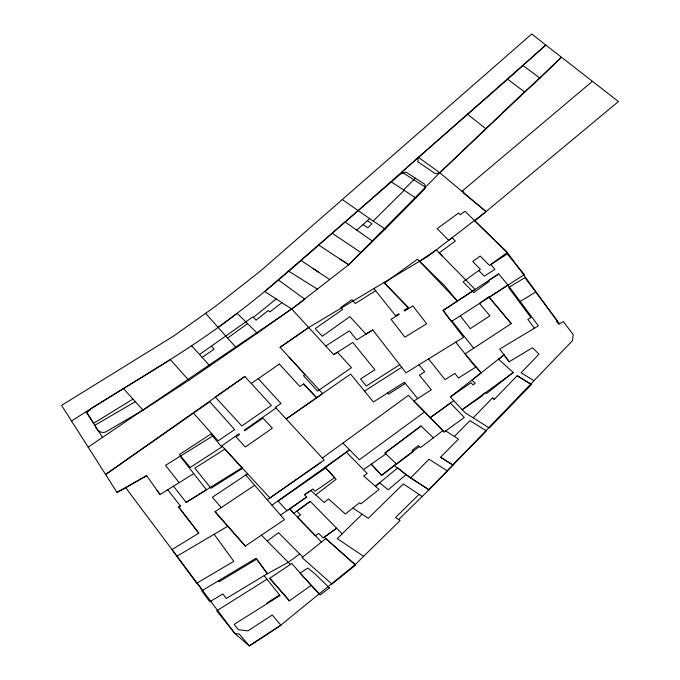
<?xml version="1.0" encoding="UTF-8"?>
<svg xmlns="http://www.w3.org/2000/svg" width="680" height="680" viewBox="0 0 680 680"><rect width="100%" height="100%" fill="white"/><g stroke="black" fill="none" stroke-linecap="round" stroke-linejoin="round"><path stroke-width="1.02" d="M507.654 79.22L417.732 157.981L418.157 160.88L417.512 161.551L435.54 173.799L439.79 172.737L561.467 57.239L539.903 78.191L524.586 91.97L507.654 79.22L545.827 45.075L618.435 101.541L474.81 220.94L507.322 252.484L559.376 323.791M398.582 519.605L428.986 489.796L572.399 340.791L573.248 334.747L563.439 321.615L558.645 324.181L556.333 321.096L557.048 320.671L524.968 277.678L508.606 287.504L519.367 301.928L535.687 292.06M473.195 417.843L492.388 398.012L494.394 399.253L517.2 375.717L530.748 384.064M391.306 181.892L415.854 198.007L425.161 188.453L424.957 184.399L405.951 172.082L401.055 173.51L264.767 291.516L291.72 309L333.684 354.679L352.801 342.448L374.875 369.784L360.536 378.964L366.308 386.01L399.755 364.726M454.35 436.466L469.94 420.648L486.489 430.933L452.812 465.043L440.555 457.232L458.456 439.085L445.646 430.925M88.171 447.142L291.72 309L348.678 264.784L385.254 229.058L415.854 198.007M410.516 478.023L429.037 459.238L447.381 470.934L428.952 489.779L410.516 478.023L394.255 465.545L381.616 475.32L371.263 464.193L381.616 475.32L396.329 463.887M339.473 258.723L348.678 264.784L439.79 172.737L524.458 91.868M403.597 189.966L415.454 178.143M342.295 199.546L373.167 221.051L404.175 190.332M447.236 470.84L453.067 465.112L440.555 457.232M362.159 514.216L337.246 538.645L363.638 556.299M419.05 494.402L395.488 517.531L400.061 520.591L355.096 564.672L280.798 625.124L249.212 645.779L234.915 633.548L216.707 610.818L267.019 579.224M71.536 421.03C126.752 385.212 184.969 353.719 237.099 313.293C279.191 281.401 317.824 245.327 357.833 210.876L545.827 45.075M356.779 230.154L369.623 218.705M498.704 359.337L504.008 354.815L509.192 361.751L532.508 347.743L539.01 354.195L521.092 372.767L533.97 380.715M375.453 486.319L379.61 482.774L388.246 489.804L406.07 474.614L428.986 489.796M461.915 191.327L592.424 81.311M375.377 486.251L397.774 467.857L406.07 474.614M191.641 345.805L199.529 354.51L252.883 316.837L253.419 317.399L276.199 298.962M504.008 354.815L471.869 380.188L475.201 383.214L473.034 384.923L471.053 382.738L450.347 396.958L465.06 412.717L489.319 428.009L531.394 384.531L517.2 375.717M513.204 372.504L486.574 393.533L485.469 392.53L482.231 395.089L482.681 395.582L461.975 409.81L513.204 372.504L498.508 359.159M450.347 396.958L481.142 372.87L465.069 353.889L511.292 323.578L489.183 297.279L507.943 285.082M425.493 187.179L401.829 172.066L418.455 157.344L439.79 172.737L486.038 211.607L428.289 256.046L308.83 327.462L280.092 347.335L304.946 374.552L303.45 375.589L317.611 391.094L351.483 367.668L337.322 352.163L333.684 354.679M315.724 494.904L336.141 479.264L325.397 467.602L349.571 449.82L271.957 505.206M281.936 302.694L269.807 311.942L268.251 310.454L256.028 320.152L253.419 317.399M433.389 437.827L421.03 425.995L384.982 453.033L396.61 464.16L413.245 451.512L412.097 450.406L418.404 445.613L420.503 447.618L442.875 430.618L444.159 431.987L464.329 417.477L450.458 403.121L430.287 417.639L413.89 400.988L431.35 389.827L419.399 375.19L424.702 371.807L418.99 364.811M394.255 465.545L419.33 446.496M218.135 327.497L237.099 313.293L257.269 333.217L291.516 308.873M421.03 425.995L384.982 453.033L385.934 453.917L363.469 469.65M291.72 309L304.903 299.276L278.927 280.364M442.875 430.618L424.6 411.91L359.405 459.723L342.899 443.096M267.24 540.991L278.528 532.687L302.796 557.022M299.727 553.945L288.439 562.25L267.393 573.725L226.219 598.468L222.853 593.946L209.839 601.749L201.722 590.869L256.02 558.263L267.393 573.725L256.683 559.147L219.079 581.731L218.416 580.847M322.337 458.082L408.382 395.369L424.6 411.91M342.133 533.851L310.275 501.398L296.879 511.147L300.602 514.947L297.356 517.302L315.469 535.729L318.699 533.375L323.229 537.99L336.625 528.241L324.3 537.09L355.096 564.672M453.713 400.673L430.287 417.639L444.159 431.987M310.275 501.398L293.743 513.332L289.756 509.022L306.672 497.021L304.563 494.793L310.76 490.45L324.181 502.469L328.567 498.975L345.296 513.961L359.669 502.698L360.969 503.863L379.032 489.464L363.622 475.915L367.2 473.467L346.366 452.149M205.623 313.293L227.536 338.104L247.588 323.663M311.117 585.412L291.822 563.516L269.56 578.348L289.425 600.806L311.117 585.412L319.234 593.852M244.834 376.49L215.254 397.001L241.791 425.952L271.371 405.442L244.834 376.49L105.604 474.504L209.814 401.736L234.676 429.573L218.169 440.81L193.307 412.973M320.705 462.51L269.977 498.023L221.791 445.808L238.969 433.84L239.496 434.418L236.002 436.858L245.361 446.998L272.315 428.221L262.956 418.081L244.74 430.772L244.205 430.194L276.046 408.017M267.231 499.758L324.181 460.088L275.417 407.328L280.976 403.478L258.238 378.658M304.563 494.793L312.902 488.988L315.001 491.266L334.602 477.623L325.712 467.942L278.128 501.092L287.028 510.731L306.672 497.021M280.092 347.335L308.771 327.394M143.046 410.125L135.345 401.668L94.911 425.221C96.228 429.913 100.547 433.84 105.502 432.055L143.038 410.133L188.81 380.332L257.269 333.217M251.251 383.495L279.327 364.08M199.529 354.51L202.138 357.382L214.115 349.146L211.463 346.248M254.677 485.282L215.05 511.725L245.301 546.074L284.461 519.622L245.744 474.988M247.588 473.764L212.339 497.275L221.272 507.569M280.475 515.015L289.646 508.904L321.504 542.002M509.192 361.751L499.706 349.061L538.381 325.856L508.028 285.183L498.712 273.964L443.113 310.454L463.548 337.331L406.019 372.81L372.733 329.876L356.736 339.881L349.367 330.871L325.771 346.01M498.712 273.964L488.58 280.525L489.328 281.282L473.722 292.647L463.123 281.86L480.377 269.297L472.702 261.494L480.208 256.028L489.481 265.464L507.322 252.484L464.967 211.284L460.258 214.727L458.583 213.027L437.18 228.667L448.698 240.329L452.183 237.77L455.345 241.051L439.178 252.867L442.723 256.522M364.497 391.094L401.736 367.285M405.331 383.435L388.501 394.188L387.524 392.98M188.81 380.332L170.331 359.584L91.426 408.399L86.921 412.726L93.653 423.266L132.982 399.05L135.345 401.668M375.632 290.725L355.3 303.518L351.824 299.744L340.791 307.42L342.686 309.476L315.205 328.601L322.269 336.269L349.843 316.616L365.993 334.161L372.759 329.902M279.574 594.991L266.951 602.922L267.41 603.491M213.486 435.565L165.529 465.315L179.12 482.673L193.757 473.586M179.12 482.673L160.004 494.547L157.029 490.288M167.688 489.753L180.395 505.979L178.594 507.101L198.781 533.111L172.006 549.619L196.631 583.262L233.792 561.365L214.149 534.284M173.451 486.175L186.158 502.401L206.448 489.796L180.174 456.229M180.387 505.962L178.679 507.025L198.781 533.111M186.15 502.384L242.02 467.729M373.906 288.558L395.607 315.741L398.811 313.76L399.245 314.322L391.094 319.353L404.906 337.17L426.683 323.74L412.87 305.923L404.71 310.955L404.269 310.377L408.476 307.793L384.089 282.472M404.269 310.377L408.476 307.793L384.396 283.195L417.392 259.233L444.745 285.88L457.385 301.061L475.099 289.468L436.271 249.9L419.509 261.29L457.385 301.061L443.113 310.454L451.375 321.538L524.424 274.575L507.288 253.963L490.9 264.571L494.87 269.348L484.313 276.182L478.728 270.495M176.978 556.181L227.757 526.269M125.757 487.772L146.617 475.651L160.046 494.521M546.236 45.398L531.751 34L261.069 270.521L216.368 305.651L173.621 336.073L61.566 405.382L117.019 492.422L146.617 475.651M117.019 492.422L125.715 487.713L234.915 633.548L239.317 634.049L249.399 646L280.984 625.345L272.247 614.992L248.013 630.844L238.417 629.74L234.15 624.376L280.024 595.561L264.18 575.654M288.532 271.099L317.365 289.094M492.388 398.012L494.377 399.271M318.707 245.038L348.678 264.784M373.167 221.051L385.254 229.058M313.208 268.651L318.725 272.306M367.387 220.694L372.028 223.771L367.829 227.8L363.018 224.587M300.976 260.414L329.664 279.548M422.17 496.485L403.359 483.905L368.271 518.313L352.877 508.019M332.325 233.368L360.808 252.484M345.134 221.995L372.589 241.23M523.115 65.552L539.903 78.191M467.525 114.181L485.579 128.52M486.038 211.607L463.267 192.763L463.896 192.21L462.4 190.927M261.443 535.177L290.377 564.476M303.518 384.022L316.693 397.817L322.643 393.567L289.17 357.272M279.31 364.055L299.897 386.529L303.748 383.868L316.693 397.817L286.212 418.931L350.616 374.085L373.405 402.007L404.345 382.228L417.681 398.565M227.536 338.104L236.325 347.709M123.275 388.365L132.982 399.05M202.138 357.382L209.831 365.874M215.05 511.725L245.301 546.074M269.824 578.162L289.425 600.806M481.142 372.87L476.102 366.945L458.515 377.986L454.886 373.422L445.035 379.61L428.57 358.904M511.215 323.62L488.775 296.795L479.442 303.374L489.889 315.86L470.228 328.644L460.351 315.792M452.013 321.139L473.722 348.211M455.736 342.15L475.668 367.217M519.282 301.971L530.952 317.534L527.825 319.404L534.42 328.236M197.064 582.998L202.564 590.367M86.139 411.757L102.527 437.401M325.754 538.602L302.073 557.6L331.933 584.094L355.615 565.088L325.754 538.602M329.486 587.902L320.221 594.881L300.135 573.121L307.793 568.012L314.857 573.725L329.486 587.902M210.919 434.052L179.393 454.554L190.213 467.491L221.748 446.998L210.919 434.052M224.901 449.123L194.811 468.129L210.987 488.3L242.59 468.341L224.901 449.123"/></g></svg>
